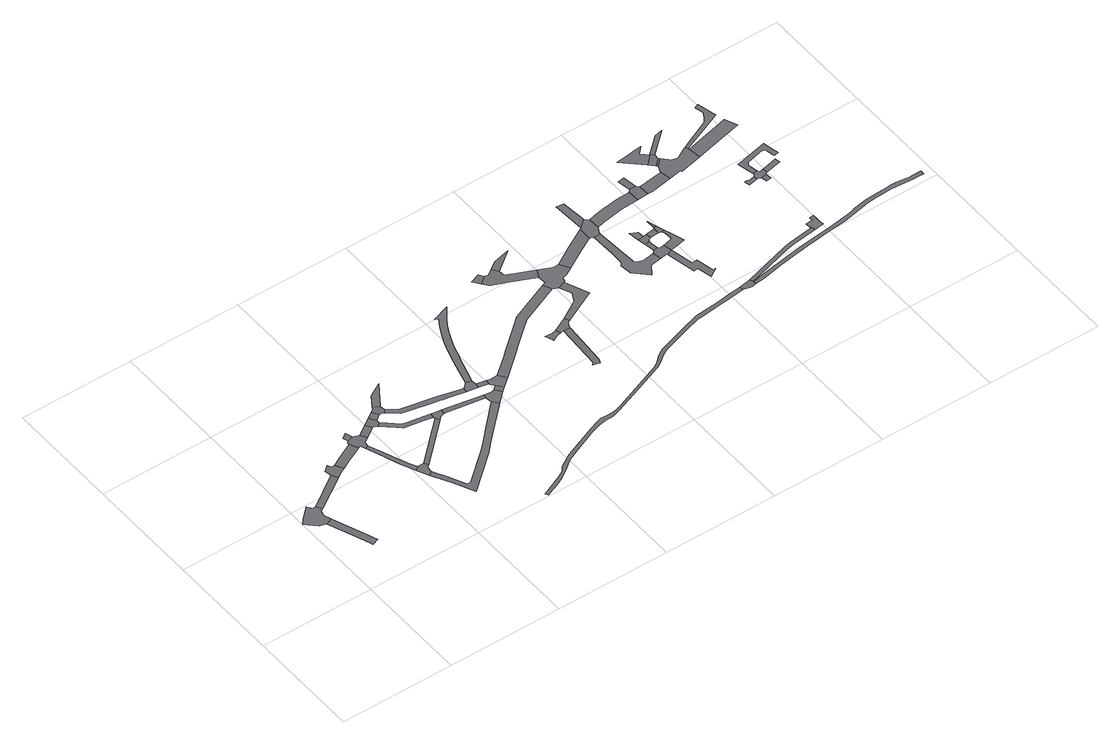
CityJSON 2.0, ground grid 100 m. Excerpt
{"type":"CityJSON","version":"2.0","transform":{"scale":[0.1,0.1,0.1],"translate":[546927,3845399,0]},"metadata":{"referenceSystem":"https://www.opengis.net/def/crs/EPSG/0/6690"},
"CityObjects":{
"road1":{"type":"Road","geometry":[{"type":"MultiSurface","lod":"1","boundaries":[[[0,1,2,3,4,5,6,7,8,9,10]]]}]},
"road2":{"type":"Road","attributes":{"RoadStructureAttribute.sectionType":"1"},"geometry":[{"type":"MultiSurface","lod":"1","boundaries":[[[11,6,5,12,13,14]]]}]},
"road3":{"type":"Road","attributes":{"RoadStructureAttribute.sectionType":"1"},"geometry":[{"type":"MultiSurface","lod":"1","boundaries":[[[15,16,10,9,17]]]}]},
"road4":{"type":"Road","geometry":[{"type":"MultiSurface","lod":"1","boundaries":[[[18,19,20,21,15,17,22,23,24,25]]]}]},
"road5":{"type":"Road","attributes":{"RoadStructureAttribute.sectionType":"1"},"geometry":[{"type":"MultiSurface","lod":"1","boundaries":[[[26,27,28,29,25,24,30,31,32]]]}]},
"road6":{"type":"Road","attributes":{"RoadStructureAttribute.sectionType":"1"},"geometry":[{"type":"MultiSurface","lod":"1","boundaries":[[[33,34,35,36]]]}]},
"road7":{"type":"Road","geometry":[{"type":"MultiSurface","lod":"1","boundaries":[[[36,35,37,26,32,38,39,40,41,42,43,44,45]]]}]},
"road8":{"type":"Road","attributes":{"RoadStructureAttribute.sectionType":"1"},"geometry":[{"type":"MultiSurface","lod":"1","boundaries":[[[46,47,48,49,41,40,50,51,52,53,54,55]]]}]},
"road9":{"type":"Road","geometry":[{"type":"MultiSurface","lod":"1","boundaries":[[[55,54,56,57,58,59,60]]]}]},
"road10":{"type":"Road","attributes":{"RoadStructureAttribute.sectionType":"1"},"geometry":[{"type":"MultiSurface","lod":"1","boundaries":[[[61,45,44,62]]]}]},
"road11":{"type":"Road","geometry":[{"type":"MultiSurface","lod":"1","boundaries":[[[63,61,62,64,65,66,67]]]}]},
"road12":{"type":"Road","attributes":{"RoadStructureAttribute.sectionType":"1"},"geometry":[{"type":"MultiSurface","lod":"1","boundaries":[[[68,63,67,69]]]}]},
"road13":{"type":"Road","attributes":{"RoadStructureAttribute.sectionType":"1"},"geometry":[{"type":"MultiSurface","lod":"1","boundaries":[[[70,71,60,59,72,73]]]}]},
"road14":{"type":"Road","geometry":[{"type":"MultiSurface","lod":"1","boundaries":[[[74,75,68,69,76,77,78,79]]]}]},
"road15":{"type":"Road","attributes":{"RoadStructureAttribute.sectionType":"1"},"geometry":[{"type":"MultiSurface","lod":"1","boundaries":[[[80,81,66,65,82,83,84,85,86]]]}]},
"road16":{"type":"Road","attributes":{"RoadStructureAttribute.sectionType":"1"},"geometry":[{"type":"MultiSurface","lod":"1","boundaries":[[[87,88,89,90,91,92,93,94,95,96,57,56,97,98,99,100,101,102,103,104]]]}]},
"road17":{"type":"Road","attributes":{"RoadStructureAttribute.sectionType":"1"},"geometry":[{"type":"MultiSurface","lod":"1","boundaries":[[[105,106,74,79]]]}]},
"road18":{"type":"Road","geometry":[{"type":"MultiSurface","lod":"1","boundaries":[[[107,86,85,70,73,108,109,110,111]]]}]},
"road19":{"type":"Road","attributes":{"RoadStructureAttribute.sectionType":"1"},"geometry":[{"type":"MultiSurface","lod":"1","boundaries":[[[112,113,114,115,116,78,77,117,118,119,120,121,122,123,124]]]}]},
"road20":{"type":"Road","attributes":{"RoadStructureAttribute.sectionType":"1"},"geometry":[{"type":"MultiSurface","lod":"1","boundaries":[[[111,110,125,126]]]}]},
"road21":{"type":"Road","geometry":[{"type":"MultiSurface","lod":"1","boundaries":[[[127,128,124,123,129,130,131,132]]]}]},
"road22":{"type":"Road","attributes":{"RoadStructureAttribute.sectionType":"1"},"geometry":[{"type":"MultiSurface","lod":"1","boundaries":[[[133,134,126,125,87,104,135,136,137]]]}]},
"road23":{"type":"Road","attributes":{"RoadStructureAttribute.sectionType":"1"},"geometry":[{"type":"MultiSurface","lod":"1","boundaries":[[[130,129,138,139]]]}]},
"road24":{"type":"Road","geometry":[{"type":"MultiSurface","lod":"1","boundaries":[[[140,137,136,141]]]}]},
"road25":{"type":"Road","geometry":[{"type":"MultiSurface","lod":"1","boundaries":[[[142,139,138,140,141,143,144,145,146]]]}]},
"road26":{"type":"Road","attributes":{"RoadStructureAttribute.sectionType":"1"},"geometry":[{"type":"MultiSurface","lod":"1","boundaries":[[[147,148,149,150,151,152,153,154,155,156,157,158,159,160,161,162,163,164,127,132]]]}]},
"road27":{"type":"Road","attributes":{"RoadStructureAttribute.sectionType":"1"},"geometry":[{"type":"MultiSurface","lod":"1","boundaries":[[[165,166,167,168,169,146,145,144,143,170,171,172,173,174,175]]]}]},
"road28":{"type":"Road","attributes":{"RoadStructureAttribute.sectionType":"1"},"geometry":[{"type":"MultiSurface","lod":"1","boundaries":[[[176,177,178,179,180,181,182,183,184,185,186,187,188,189,190,191,192,193,194,195,196,197,198,199,200,201,202,203,204,205,206,207,208,209,210,211,212,213,214,215,216,217,218,219,220,221,222,223,224,225,226,227,228,229,230,231,232,233,234,235,236,237,238,239,240,241,242,243,244,245,246,247,248,249,250,251,252]]]}]},
"road29":{"type":"Road","geometry":[{"type":"MultiSurface","lod":"1","boundaries":[[[253,254,255,256,257,258,259]]]}]},
"road30":{"type":"Road","geometry":[{"type":"MultiSurface","lod":"1","boundaries":[[[260,261,262,263,264,265,266]]]}]},
"road31":{"type":"Road","geometry":[{"type":"MultiSurface","lod":"1","boundaries":[[[267,268,253,259,269,260,266,270,271,272,273]]]}]},
"road32":{"type":"Road","attributes":{"RoadStructureAttribute.sectionType":"1"},"geometry":[{"type":"MultiSurface","lod":"1","boundaries":[[[274,275,276,277]]]}]},
"road33":{"type":"Road","geometry":[{"type":"MultiSurface","lod":"1","boundaries":[[[278,279,277,276,280,281,282,283,284,285,286,287]]]}]},
"road34":{"type":"Road","geometry":[{"type":"MultiSurface","lod":"1","boundaries":[[[288,289,290,291,292,293,294,267,273]]]}]},
"road35":{"type":"Road","attributes":{"RoadStructureAttribute.sectionType":"1"},"geometry":[{"type":"MultiSurface","lod":"1","boundaries":[[[295,296,297,278,287]]]}]},
"road36":{"type":"Road","geometry":[{"type":"MultiSurface","lod":"1","boundaries":[[[298,299,284,283,300,165,175,301,292,291,302,303,304,305,306]]]}]},
"road37":{"type":"Road","attributes":{"RoadStructureAttribute.sectionType":"1"},"geometry":[{"type":"MultiSurface","lod":"1","boundaries":[[[307,308,306,305,309,310]]]}]},
"road38":{"type":"Road","geometry":[{"type":"MultiSurface","lod":"1","boundaries":[[[311,312,313,314,315,316,317,318,319,320,321,322,323,324,325,326]]]}]},
"road39":{"type":"Road","geometry":[{"type":"MultiSurface","lod":"1","boundaries":[[[327,328,307,310,329,316,315,330,331,332]]]}]},
"road40":{"type":"Road","attributes":{"RoadStructureAttribute.sectionType":"1"},"geometry":[{"type":"MultiSurface","lod":"1","boundaries":[[[333,334,328,327]]]}]},
"road41":{"type":"Road","geometry":[{"type":"MultiSurface","lod":"1","boundaries":[[[335,336,337,338,326,325,339,340,341,342]]]}]},
"road42":{"type":"Road","geometry":[{"type":"MultiSurface","lod":"1","boundaries":[[[343,344,345,346,347,348,349,350,337,336]]]}]},
"road43":{"type":"Road","geometry":[{"type":"MultiSurface","lod":"1","boundaries":[[[351,352,353,354]]]}]},
"road44":{"type":"Road","geometry":[{"type":"MultiSurface","lod":"1","boundaries":[[[355,354,353,347,346,356,357]]]}]},
"road45":{"type":"Road","geometry":[{"type":"MultiSurface","lod":"1","boundaries":[[[358,359,360,361,362,363,364,341,340]]]}]},
"road46":{"type":"Road","geometry":[{"type":"MultiSurface","lod":"1","boundaries":[[[365,366,176,252,367,368,369,370,371]]]}]},
"road47":{"type":"Road","geometry":[{"type":"MultiSurface","lod":"1","boundaries":[[[372,355,357,373]]]}]},
"road48":{"type":"Road","attributes":{"RoadStructureAttribute.sectionType":"1"},"geometry":[{"type":"MultiSurface","lod":"1","boundaries":[[[374,375,376,377,378,332,331,379,380,381,382]]]}]},
"road49":{"type":"Road","geometry":[{"type":"MultiSurface","lod":"1","boundaries":[[[383,384,385,386,387,388,389,390,391,392,393,394,395,342,341]]]}]},
"road50":{"type":"Road","geometry":[{"type":"MultiSurface","lod":"1","boundaries":[[[396,397,372,373,387,386]]]}]},
"road51":{"type":"Road","geometry":[{"type":"MultiSurface","lod":"1","boundaries":[[[398,397,396]]]}]},
"road52":{"type":"Road","geometry":[{"type":"MultiSurface","lod":"1","boundaries":[[[399,400,374,382,401,402]]]}]},
"road53":{"type":"Road","geometry":[{"type":"MultiSurface","lod":"1","boundaries":[[[403,404,400,399]]]}]},
"road54":{"type":"Road","attributes":{"RoadStructureAttribute.sectionType":"1"},"geometry":[{"type":"MultiSurface","lod":"1","boundaries":[[[405,406,407,365,371,408,409,410]]]}]},
"road55":{"type":"Road","attributes":{"RoadStructureAttribute.sectionType":"1"},"geometry":[{"type":"MultiSurface","lod":"1","boundaries":[[[411,402,401,412,413]]]}]},
"road56":{"type":"Road","attributes":{"RoadStructureAttribute.sectionType":"1"},"geometry":[{"type":"MultiSurface","lod":"1","boundaries":[[[414,415,416,417,418]]]}]},
"road57":{"type":"Road","geometry":[{"type":"MultiSurface","lod":"1","boundaries":[[[418,417,419,420,421]]]}]},
"road58":{"type":"Road","attributes":{"RoadStructureAttribute.sectionType":"1"},"geometry":[{"type":"MultiSurface","lod":"1","boundaries":[[[420,419,422,423]]]}]},
"road59":{"type":"Road","geometry":[{"type":"MultiSurface","lod":"1","boundaries":[[[424,425,426,423,422,411,413,427,428,429,430,431,432]]]}]},
"road60":{"type":"Road","attributes":{"RoadStructureAttribute.sectionType":"1"},"geometry":[{"type":"MultiSurface","lod":"1","boundaries":[[[433,434,418,421]]]}]},
"road61":{"type":"Road","geometry":[{"type":"MultiSurface","lod":"1","boundaries":[[[435,436,437,438,439,440,405,410,441,442,443,444]]]}]},
"road62":{"type":"Road","attributes":{"RoadStructureAttribute.sectionType":"1"},"geometry":[{"type":"MultiSurface","lod":"1","boundaries":[[[445,446,447,448,449,450,451,452,453,454,455,456,457,458,459,460,461,462,463,464,465,466,467,468,469,370,369,470,471,472,473,474,475,476,477,478,479,480,481,482,483,484,485,486,487,488,489,490]]]}]},
"road63":{"type":"Road","geometry":[{"type":"MultiSurface","lod":"1","boundaries":[[[491,492,493,494,495,496,497]]]}]},
"road64":{"type":"Road","geometry":[{"type":"MultiSurface","lod":"1","boundaries":[[[498,499,500,501,502,503]]]}]},
"road65":{"type":"Road","geometry":[{"type":"MultiSurface","lod":"1","boundaries":[[[504,505,506,507,508,509,510,491,497,511,512,503,502,513,514,515]]]}]},
"road66":{"type":"Road","attributes":{"RoadStructureAttribute.sectionType":"1"},"geometry":[{"type":"MultiSurface","lod":"1","boundaries":[[[516,517,518,430,429,519,520]]]}]},
"road67":{"type":"Road","attributes":{"RoadStructureAttribute.sectionType":"1"},"geometry":[{"type":"MultiSurface","lod":"1","boundaries":[[[521,522,523,524,525,526,527,528,432,431]]]}]},
"road68":{"type":"Road","geometry":[{"type":"MultiSurface","lod":"1","boundaries":[[[529,530,515,514,531,532]]]}]},
"road69":{"type":"Road","geometry":[{"type":"MultiSurface","lod":"1","boundaries":[[[533,534,535,536,537,508,507,538,539,540,541,542,543,544,545,546,547,548,549,550,551,552]]]}]}
},
"vertices":[
[163,945,0],[133,985,0],[44,899,0],[2,853,0],[93,767,0],[153,752,0],[211,775,0],[187,838,0],[196,880,0],[224,899,0],[193,945,0],
[323,483,0],[272,443,0],[299,371,0],[358,394,0],
[484,1143,0],[458,1125,0],[516,1094,0],
[543,1209,0],[533,1216,0],[523,1246,0],[473,1200,0],[542,1111,0],[564,1123,0],[603,1143,0],[568,1211,0],
[787,1326,0],[692,1277,0],[660,1263,0],[648,1257,0],[676,1180,0],[718,1203,0],[822,1252,0],
[831,1434,0],[789,1401,0],[804,1359,0],[851,1372,0],
[787,1346,0],[841,1261,0],[843,1261,0],[859,1218,0],[888,1229,0],[893,1260,0],[895,1270,0],[941,1300,0],[904,1355,0],
[1016,913,0],[1012,923,0],[983,995,0],[935,1114,0],[898,1115,0],[952,971,0],[968,928,0],[988,884,0],[1022,808,0],[1057,834,0],
[1073,704,0],[1105,729,0],[1110,779,0],[1136,804,0],[1109,832,0],
[998,1417,0],[1034,1363,0],
[1064,1462,0],[1051,1364,0],[1071,1347,0],[1099,1379,0],[1101,1407,0],
[1120,1498,0],[1156,1445,0],
[1463,1160,0],[1284,994,0],[1315,972,0],[1488,1134,0],
[1160,1538,0],[1147,1517,0],[1186,1442,0],[1194,1436,0],[1215,1463,0],[1210,1508,0],
[1271,1256,0],[1232,1263,0],[1177,1257,0],[1218,1223,0],[1383,1193,0],[1456,1180,0],[1467,1221,0],
[1904,1052,0],[1884,1034,0],[1827,977,0],[1738,888,0],[1602,753,0],[1523,676,0],[1273,463,0],[1243,468,0],[1197,558,0],[1170,608,0],[1140,583,0],[1165,537,0],[1251,363,0],[1564,631,0],[1649,717,0],[1779,846,0],[1927,990,0],[1946,1007,0],
[1343,1704,0],[1224,1640,0],
[1535,1208,0],[1511,1156,0],[1542,1165,0],[1546,1166,0],[1552,1206,0],
[1799,1295,0],[1680,1323,0],[1665,1327,0],[1624,1337,0],[1301,1401,0],[1291,1358,0],[1354,1344,0],[1564,1301,0],[1616,1291,0],[1624,1289,0],[1693,1276,0],[1817,1251,0],[1824,1289,0],
[1894,1109,0],[1900,1147,0],
[1867,1327,0],[1839,1302,0],[1914,1232,0],[1922,1275,0],[1917,1316,0],[1917,1320,0],
[1976,1138,0],[1958,1138,0],[1962,1022,0],[2036,1091,0],[1996,1141,0],
[1998,1216,0],[2007,1255,0],
[2028,1176,0],[2073,1121,0],
[2037,1248,0],[2155,1189,0],[2136,1211,0],[2136,1212,0],[2105,1249,0],
[1971,1500,0],[1992,1566,0],[1999,1590,0],[2023,1678,0],[2050,1746,0],[2082,1819,0],[2118,1894,0],[2160,1957,0],[2234,2055,0],[2087,2004,0],[2112,1989,0],[2068,1921,0],[2029,1843,0],[1995,1765,0],[1970,1695,0],[1944,1607,0],[1917,1512,0],[1903,1458,0],
[2945,1812,0],[2591,1659,0],[2511,1593,0],[2315,1426,0],[2257,1377,0],[2180,1210,0],[2366,1367,0],[2410,1405,0],[2559,1534,0],[2631,1592,0],[2977,1738,0],
[4109,921,0],[4014,909,0],[3874,891,0],[3673,871,0],[3648,865,0],[3536,828,0],[3281,747,0],[3261,740,0],[3239,729,0],[3217,716,0],[3201,705,0],[3180,686,0],[3145,656,0],[3133,647,0],[3110,634,0],[3093,623,0],[2654,449,0],[2623,437,0],[2602,432,0],[2584,429,0],[2551,425,0],[2510,426,0],[2481,427,0],[2458,426,0],[2439,425,0],[2403,414,0],[2332,386,0],[2184,324,0],[2071,274,0],[2037,260,0],[2011,249,0],[1989,235,0],[1959,216,0],[1927,193,0],[1913,181,0],[1900,164,0],[1887,151,0],[1871,140,0],[1826,117,0],[1645,37,0],[1659,8,0],[1682,19,0],[1768,57,0],[1840,93,0],[1878,116,0],[1918,143,0],[1937,158,0],[1960,178,0],[1982,196,0],[2017,217,0],[2064,239,0],[2152,277,0],[2218,305,0],[2301,341,0],[2352,360,0],[2406,379,0],[2427,383,0],[2470,388,0],[2505,390,0],[2530,390,0],[2547,392,0],[2607,412,0],[2853,505,0],[3103,603,0],[3129,617,0],[3148,628,0],[3176,647,0],[3215,678,0],[3248,698,0],[3276,713,0],[3306,724,0],[3536,797,0],[3656,833,0],[3680,839,0],[3916,863,0],[4047,878,0],[4114,885,0],
[2738,1373,0],[2698,1362,0],[2636,1367,0],[2667,1295,0],[2677,1305,0],[2714,1320,0],[2751,1331,0],
[2784,1333,0],[2760,933,0],[2740,915,0],[2796,899,0],[2808,919,0],[2815,946,0],[2840,1330,0],
[2862,1436,0],[2850,1429,0],[2776,1338,0],[2841,1341,0],[2848,1359,0],[2863,1382,0],[2886,1397,0],
[2625,2189,0],[2541,2158,0],[2585,2098,0],[2653,2149,0],
[2737,2177,0],[2688,2142,0],[2624,2047,0],[2638,2040,0],[2770,1984,0],[2973,1898,0],[3005,1968,0],[2854,2036,0],[2776,2071,0],[2773,2125,0],
[2935,1422,0],[3149,1524,0],[3177,1542,0],[3089,1741,0],[3027,1716,0],[3073,1619,0],[3032,1536,0],
[2952,2260,0],[2931,2255,0],[2805,2226,0],
[3133,1917,0],[3115,1919,0],[2976,1825,0],[3020,1723,0],[3101,1751,0],[3108,1782,0],[3157,1800,0],[3220,1836,0],[3173,1920,0],
[3523,2120,0],[3339,2016,0],[3384,1928,0],[3520,2004,0],
[3704,1572,0],[3669,1590,0],[3638,1607,0],[3637,1625,0],[3610,1993,0],[3553,1989,0],[3558,1767,0],[3558,1658,0],[3536,1626,0],[3538,1607,0],[3546,1549,0],[3549,1526,0],[3660,1415,0],[3717,1498,0],[3819,1515,0],[3806,1593,0],
[3602,2187,0],[3536,2126,0],[3524,2002,0],[3614,2017,0],[3641,2059,0],[3637,2159,0],
[3583,2411,0],[3520,2418,0],
[3883,1607,0],[3868,1619,0],[3826,1616,0],[3818,1601,0],[3877,1524,0],[3884,1519,0],[3934,1540,0],[3919,1614,0],
[3862,1655,0],[3861,1665,0],[3857,1684,0],[3855,1711,0],[3814,1705,0],[3821,1658,0],[3823,1649,0],[3823,1642,0],
[3848,1839,0],[3788,1868,0],[3803,1773,0],[3854,1781,0],
[3884,1785,0],[3862,1726,0],[3889,1737,0],
[3942,1262,0],[3977,1268,0],[4008,1138,0],[4085,1186,0],[4057,1184,0],[4023,1341,0],[3978,1338,0],
[4216,940,0],[4129,924,0],[4171,875,0],[4192,871,0],[4231,877,0],[4226,905,0],[4224,909,0],
[3966,1795,0],[3964,1742,0],
[4047,2216,0],[3926,2209,0],[3855,2201,0],[3770,2187,0],[3699,2174,0],[3704,2073,0],[3787,2088,0],[3900,2107,0],[4050,2116,0],
[3981,1548,0],[4076,1566,0],[4033,1698,0],[4019,1738,0],[3992,1738,0],[3998,1723,0],[4002,1713,0],[4008,1693,0],[4010,1685,0],[4013,1650,0],[4005,1633,0],[3953,1621,0],[3948,1620,0],
[3995,1813,0],[3971,1805,0],
[3970,1887,0],
[4122,2237,0],[4067,2236,0],[4146,2118,0],[4144,2215,0],
[4105,2360,0],[4048,2353,0],
[4914,1107,0],[4692,1077,0],[4632,1063,0],[4625,1026,0],[4707,1044,0],[4919,1073,0],
[4361,2245,0],[4192,2119,0],[4377,2150,0],
[4351,2497,0],[4404,2554,0],[4164,2525,0],[4329,2363,0],[4405,2441,0],
[4374,2319,0],[4431,2377,0],[4433,2418,0],
[4385,2309,0],[4442,2365,0],
[4652,2344,0],[4554,2288,0],[4504,2301,0],[4493,2170,0],[4495,2158,0],[4692,2204,0],[4677,2312,0],[4675,2326,0],[4664,2349,0],
[4631,2596,0],[4556,2576,0],
[5000,1202,0],[4965,1198,0],[4965,1168,0],[4905,1162,0],[4908,1113,0],[4915,1113,0],[5007,1085,0],[5002,1122,0],[5001,1169,0],[5001,1173,0],
[5852,1099,0],[5814,1099,0],[5789,1101,0],[5756,1107,0],[5721,1111,0],[5692,1114,0],[5656,1115,0],[5620,1113,0],[5567,1110,0],[5475,1104,0],[5402,1098,0],[5373,1093,0],[5328,1086,0],[5295,1080,0],[5268,1072,0],[5232,1060,0],[5213,1056,0],[5174,1051,0],[5139,1048,0],[5067,1035,0],[4754,995,0],[4590,972,0],[4507,960,0],[4428,945,0],[4348,931,0],[4310,888,0],[4444,915,0],[4496,923,0],[4650,950,0],[4777,968,0],[4904,984,0],[5055,1003,0],[5149,1011,0],[5182,1019,0],[5199,1020,0],[5227,1025,0],[5284,1040,0],[5372,1060,0],[5404,1065,0],[5483,1071,0],[5576,1078,0],[5631,1080,0],[5840,1066,0],[5863,1064,0],[5921,1063,0],[5922,1099,0],
[4889,1795,0],[4838,1784,0],[4832,1787,0],[4826,1794,0],[4800,1790,0],[4813,1742,0],[4896,1758,0],
[4940,1701,0],[4986,1709,0],[4981,1733,0],[4979,1749,0],[4980,1759,0],[4928,1748,0],
[4975,1813,0],[4967,1813,0],[4955,1817,0],[4946,1829,0],[4905,1823,0],[4905,1811,0],[4898,1800,0],[4910,1761,0],[4919,1758,0],[4986,1770,0],[4998,1776,0],[4989,1816,0],
[5075,2410,0],[4943,2378,0],[4874,2362,0],[4840,2239,0],[5118,2305,0],
[4878,2412,0],[5051,2488,0],[5010,2658,0],[4973,2635,0],[4991,2562,0],[4969,2517,0],[4937,2474,0],[4736,2383,0],
[5131,1850,0],[5044,1829,0],[5048,1786,0],[5140,1805,0],
[5180,1926,0],[5166,1989,0],[5156,2031,0],[4875,1967,0],[4896,1867,0],[4937,1875,0],[4932,1898,0],[4931,1912,0],[4933,1923,0],[4940,1933,0],[4948,1940,0],[5105,1978,0],[5112,1977,0],[5122,1972,0],[5128,1963,0],[5128,1961,0],[5139,1917,0],[5144,1894,0],[5147,1881,0],[5188,1893,0]
]}
